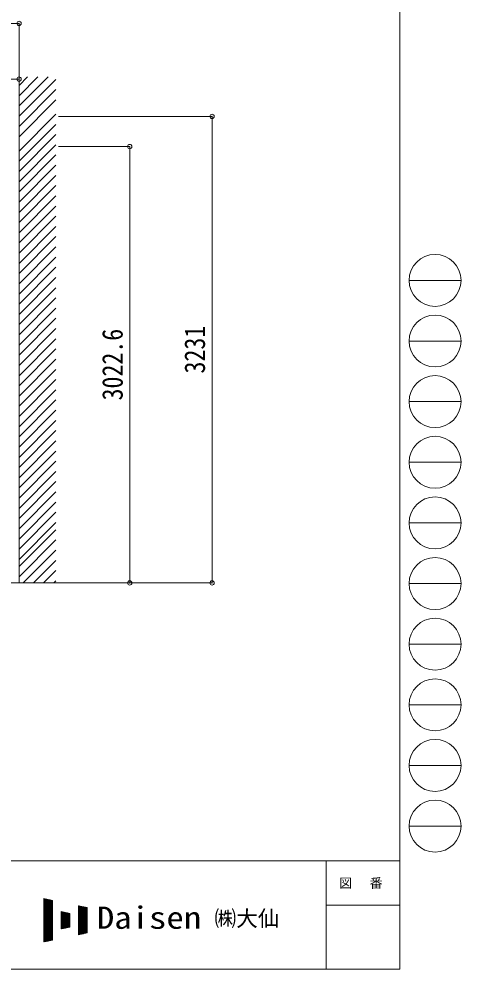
# Model space of a CAD drawing. Units: millimetres at full size. Extents: x -8385 to 8479, y -5853 to 5787.
# Drawn here: x 5415 to 8479, y -5853 to 728 of the extents above; entities that cross this region are included whole.
import ezdxf
from ezdxf.enums import TextEntityAlignment as Align

# ---------------------------------------------------------------- set-up
doc = ezdxf.new("R2010")
doc.units = ezdxf.units.MM
doc.header["$LTSCALE"] = 30
doc.header["$PDMODE"] = 32
doc.header["$PDSIZE"] = 30
for name, color, linetype, lineweight in [('0-0_0', 7, 'Continuous', 9), ('0-A_寸法', 6, 'Continuous', 9), ('0-E_DET2', 7, 'Continuous', 9), ('F-0_240', 7, 'Continuous', 9)]:
    doc.layers.add(name, color=color, linetype=linetype, lineweight=lineweight)
doc.styles.add('ＭＳ ゴシック', font='')
doc.styles.get('ＭＳ ゴシック').set_extended_font_data('MS Gothic')

msp = doc.modelspace()

# ---------------------------------------------------------------- linework, layer by layer
at = {"layer": '0-0_0'}
msp.add_line((2070.29, -3178.1), (5729.37, -3178.1), dxfattribs=at)
at = {"layer": '0-A_寸法'}
for p, q in [((5415.11, 697.08), (1936.09, 697.08)), ((5415.11, 697.08), (5415.11, 100.99)), ((5415.11, 311.18), (2003.09, 311.18)), ((5415.11, 311.18), (5415.11, 109.9)), ((6753.14, 52.9), (5688.77, 52.9)), ((6753.14, -3178.1), (6753.14, 52.9)), ((6182.64, -155.45), (5688.77, -155.45)), ((6182.64, -3178.1), (6182.64, -155.45)), ((6182.64, -3178.1), (5688.77, -3178.1)), ((6753.14, -3178.1), (6182.64, -3178.1))]:
    msp.add_line(p, q, dxfattribs=at)
for p in [(5415.11, 697.08), (5415.11, 311.18), (6753.14, 52.9), (6182.64, -155.45), (6182.64, -3178.1), (6753.14, -3178.1)]:
    msp.add_point(p, dxfattribs=at)
at = {"layer": '0-E_DET2'}
for p, q in [((5415.11, 385.78), (5415.11, -3178.1)), ((5415.11, 125.58), (5615.99, 326.47)), ((5415.11, 196.29), (5545.28, 326.47)), ((5415.11, 267.01), (5474.57, 326.47)), ((5415.11, 53.77), (5671.09, 309.75)), ((5415.11, -16.94), (5671.09, 239.04)), ((5415.11, -87.65), (5671.09, 168.33)), ((5415.11, -187.33), (5671.09, 68.66)), ((5415.11, -258.04), (5671.09, -2.05)), ((5415.11, -328.75), (5671.09, -72.77)), ((5415.11, -399.46), (5671.09, -143.48)), ((5415.11, -470.17), (5671.09, -214.19)), ((5415.11, -540.88), (5671.09, -284.9)), ((5415.11, -611.59), (5671.09, -355.61)), ((5415.11, -682.3), (5671.09, -426.32)), ((5415.11, -753.01), (5671.09, -497.03)), ((5415.11, -823.72), (5671.09, -567.74)), ((5415.11, -894.43), (5671.09, -638.45)), ((5415.11, -965.14), (5671.09, -709.16)), ((5415.11, -1035.85), (5671.09, -779.87)), ((5415.11, -1106.56), (5671.09, -850.58)), ((5415.11, -1177.27), (5671.09, -921.29)), ((5415.11, -1247.99), (5671.09, -992)), ((5415.11, -1318.7), (5671.09, -1062.72)), ((5415.11, -1389.41), (5671.09, -1133.43)), ((5415.11, -1460.12), (5671.09, -1204.14)), ((5415.11, -1530.83), (5671.09, -1274.85)), ((5415.11, -1601.54), (5671.09, -1345.56)), ((5415.11, -1672.25), (5671.09, -1416.27)), ((5415.11, -1742.96), (5671.09, -1486.98)), ((5415.11, -1813.67), (5671.09, -1557.69)), ((5415.11, -1884.38), (5671.09, -1628.4)), ((5415.11, -1955.09), (5671.09, -1699.11)), ((5415.11, -2025.8), (5671.09, -1769.82)), ((5415.11, -2096.51), (5671.09, -1840.53)), ((5415.11, -2167.22), (5671.09, -1911.24)), ((5415.11, -2237.94), (5671.09, -1981.95)), ((5415.11, -2308.65), (5671.09, -2052.66)), ((5415.11, -2379.36), (5671.09, -2123.38)), ((5415.11, -2450.07), (5671.09, -2194.09)), ((5415.11, -2520.78), (5671.09, -2264.8)), ((5415.11, -2591.49), (5671.09, -2335.51)), ((5415.11, -2662.2), (5671.09, -2406.22)), ((5415.11, -2732.91), (5671.09, -2476.93)), ((5415.11, -2803.62), (5671.09, -2547.64)), ((5415.11, -2874.33), (5671.09, -2618.35)), ((5415.11, -2945.04), (5671.09, -2689.06)), ((5415.11, -3015.75), (5671.09, -2759.77)), ((5415.11, -3065.75), (5671.09, -2809.77)), ((5415.11, -3136.46), (5671.09, -2880.48)), ((5444.18, -3178.1), (5671.09, -2951.19)), ((5514.89, -3178.1), (5671.09, -3021.9)), ((5585.6, -3178.1), (5671.09, -3092.61)), ((5656.31, -3178.1), (5671.09, -3163.32))]:
    msp.add_line(p, q, dxfattribs=at)
at = {"layer": 'F-0_240', "color": 5}
for p, q in [((8054.55, 5787.34), (8054.55, -5852.66)), ((-8385.45, -5102.66), (8054.55, -5102.66)), ((7544.54, -5102.66), (7544.54, -5852.66)), ((7544.54, -5410.16), (8054.55, -5410.16)), ((-8385.45, -5852.66), (8054.55, -5852.66))]:
    msp.add_line(p, q, dxfattribs=at)
at = {"layer": 'F-0_240', "color": 4}
for p, q in [((8118.66, -1082.66), (8478.66, -1082.66)), ((8118.66, -1502.66), (8478.66, -1502.66)), ((8118.66, -1922.66), (8478.66, -1922.66)), ((8118.66, -2342.66), (8478.66, -2342.66)), ((8118.66, -2762.66), (8478.66, -2762.66)), ((8118.66, -3182.66), (8478.66, -3182.66)), ((8118.66, -3602.66), (8478.66, -3602.66)), ((8118.66, -4022.66), (8478.66, -4022.66)), ((8118.66, -4442.66), (8478.66, -4442.66)), ((8118.66, -4862.66), (8478.66, -4862.66))]:
    msp.add_line(p, q, dxfattribs=at)
at = {"layer": 'F-0_240'}
for p, q in [((5587.75, -5365.26), (5647.75, -5377.76)), ((5587.75, -5365.26), (5587.75, -5665.26)), ((5587.75, -5368.08), (5601.3, -5368.08)), ((5587.75, -5371.08), (5615.7, -5371.08)), ((5587.75, -5374.08), (5630.1, -5374.08)), ((5587.75, -5377.08), (5644.5, -5377.08)), ((5587.75, -5380.08), (5647.75, -5380.08)), ((5587.75, -5383.08), (5647.75, -5383.08)), ((5587.75, -5386.08), (5647.75, -5386.08)), ((5587.75, -5389.08), (5647.75, -5389.08)), ((5587.75, -5392.08), (5647.75, -5392.08)), ((5587.75, -5395.08), (5647.75, -5395.08)), ((5589.53, -5664.89), (5589.53, -5365.63)), ((5592.53, -5664.26), (5592.53, -5366.25)), ((5595.53, -5663.64), (5595.53, -5366.88)), ((5598.53, -5663.01), (5598.53, -5367.5)), ((5601.53, -5662.39), (5601.53, -5368.13)), ((5604.53, -5661.76), (5604.53, -5368.75)), ((5607.53, -5661.14), (5607.53, -5369.38)), ((5610.53, -5660.51), (5610.53, -5370)), ((5613.53, -5659.89), (5613.53, -5370.63)), ((5616.53, -5659.26), (5616.53, -5371.25)), ((5619.53, -5658.64), (5619.53, -5371.88)), ((5622.53, -5658.01), (5622.53, -5372.5)), ((5625.53, -5657.39), (5625.53, -5373.13)), ((5628.53, -5656.76), (5628.53, -5373.75)), ((5631.53, -5656.14), (5631.53, -5374.38)), ((5634.53, -5655.51), (5634.53, -5375)), ((5637.53, -5654.89), (5637.53, -5375.63)), ((5640.53, -5654.26), (5640.53, -5376.25)), ((5643.53, -5653.64), (5643.53, -5376.88)), ((5646.53, -5653.01), (5646.53, -5377.5)), ((5647.75, -5377.76), (5647.75, -5652.76)), ((5587.75, -5398.08), (5647.75, -5398.08)), ((5587.75, -5401.08), (5647.75, -5401.08)), ((5587.75, -5404.08), (5647.75, -5404.08)), ((5587.75, -5407.08), (5647.75, -5407.08)), ((5587.75, -5410.08), (5647.75, -5410.08)), ((5587.75, -5413.08), (5647.75, -5413.08)), ((5587.75, -5416.08), (5647.75, -5416.08)), ((5587.75, -5419.08), (5647.75, -5419.08)), ((5587.75, -5422.08), (5647.75, -5422.08)), ((5587.75, -5425.08), (5647.75, -5425.08)), ((5587.75, -5428.08), (5647.75, -5428.08)), ((5587.75, -5431.08), (5647.75, -5431.08)), ((5587.75, -5434.08), (5647.75, -5434.08)), ((5587.75, -5437.08), (5647.75, -5437.08)), ((5587.75, -5440.08), (5647.75, -5440.08)), ((5587.75, -5443.08), (5647.75, -5443.08)), ((5587.75, -5446.08), (5647.75, -5446.08)), ((5587.75, -5449.08), (5647.75, -5449.08)), ((5587.75, -5452.08), (5647.75, -5452.08)), ((5587.75, -5455.08), (5647.75, -5455.08)), ((5587.75, -5458.08), (5647.75, -5458.08)), ((5587.75, -5461.08), (5647.75, -5461.08)), ((5707.75, -5455.26), (5767.75, -5467.76)), ((5707.75, -5455.26), (5707.75, -5575.26)), ((5707.75, -5458.08), (5721.3, -5458.08)), ((5707.75, -5461.08), (5735.7, -5461.08)), ((5709.53, -5574.89), (5709.53, -5455.63)), ((5712.53, -5574.26), (5712.53, -5456.25)), ((5715.53, -5573.64), (5715.53, -5456.88)), ((5718.53, -5573.01), (5718.53, -5457.5)), ((5721.53, -5572.39), (5721.53, -5458.13)), ((5724.53, -5571.76), (5724.53, -5458.75)), ((5727.53, -5571.14), (5727.53, -5459.38)), ((5730.53, -5570.51), (5730.53, -5460)), ((5733.53, -5569.89), (5733.53, -5460.63)), ((5736.53, -5569.26), (5736.53, -5461.25)), ((5827.75, -5415.26), (5887.75, -5427.76)), ((5827.75, -5415.26), (5827.75, -5615.26)), ((5827.75, -5416.08), (5831.7, -5416.08)), ((5827.75, -5419.08), (5846.1, -5419.08)), ((5827.75, -5422.08), (5860.5, -5422.08)), ((5827.75, -5425.08), (5874.9, -5425.08)), ((5827.75, -5428.08), (5887.75, -5428.08)), ((5827.75, -5431.08), (5887.75, -5431.08)), ((5827.75, -5434.08), (5887.75, -5434.08)), ((5827.75, -5437.08), (5887.75, -5437.08)), ((5827.75, -5440.08), (5887.75, -5440.08)), ((5827.75, -5443.08), (5887.75, -5443.08)), ((5827.75, -5446.08), (5887.75, -5446.08)), ((5827.75, -5449.08), (5887.75, -5449.08)), ((5827.75, -5452.08), (5887.75, -5452.08)), ((5827.75, -5455.08), (5887.75, -5455.08)), ((5827.75, -5458.08), (5887.75, -5458.08)), ((5827.75, -5461.08), (5887.75, -5461.08)), ((5829.53, -5614.89), (5829.53, -5415.63)), ((5832.53, -5614.26), (5832.53, -5416.25)), ((5835.53, -5613.64), (5835.53, -5416.88)), ((5838.53, -5613.01), (5838.53, -5417.5)), ((5841.53, -5612.39), (5841.53, -5418.13)), ((5844.53, -5611.76), (5844.53, -5418.75)), ((5847.53, -5611.14), (5847.53, -5419.38)), ((5850.53, -5610.51), (5850.53, -5420)), ((5853.53, -5609.89), (5853.53, -5420.63)), ((5856.53, -5609.26), (5856.53, -5421.25)), ((5859.53, -5608.64), (5859.53, -5421.88)), ((5862.53, -5608.01), (5862.53, -5422.5)), ((5865.53, -5607.39), (5865.53, -5423.13)), ((5868.53, -5606.76), (5868.53, -5423.75)), ((5871.53, -5606.14), (5871.53, -5424.38)), ((5874.53, -5605.51), (5874.53, -5425)), ((5877.53, -5604.89), (5877.53, -5425.63)), ((5880.53, -5604.26), (5880.53, -5426.25)), ((5883.53, -5603.64), (5883.53, -5426.88)), ((5886.53, -5603.01), (5886.53, -5427.5)), ((5887.75, -5427.76), (5887.75, -5602.76)), ((5587.75, -5464.08), (5647.75, -5464.08)), ((5587.75, -5467.08), (5647.75, -5467.08)), ((5587.75, -5470.08), (5647.75, -5470.08)), ((5587.75, -5473.08), (5647.75, -5473.08)), ((5587.75, -5476.08), (5647.75, -5476.08)), ((5587.75, -5479.08), (5647.75, -5479.08)), ((5587.75, -5482.08), (5647.75, -5482.08)), ((5587.75, -5485.08), (5647.75, -5485.08)), ((5587.75, -5488.08), (5647.75, -5488.08)), ((5587.75, -5491.08), (5647.75, -5491.08)), ((5587.75, -5494.08), (5647.75, -5494.08)), ((5587.75, -5497.08), (5647.75, -5497.08)), ((5587.75, -5500.08), (5647.75, -5500.08)), ((5587.75, -5503.08), (5647.75, -5503.08)), ((5587.75, -5506.08), (5647.75, -5506.08)), ((5587.75, -5509.08), (5647.75, -5509.08)), ((5587.75, -5512.08), (5647.75, -5512.08)), ((5587.75, -5515.08), (5647.75, -5515.08)), ((5587.75, -5518.08), (5647.75, -5518.08)), ((5587.75, -5521.08), (5647.75, -5521.08)), ((5587.75, -5524.08), (5647.75, -5524.08)), ((5587.75, -5527.08), (5647.75, -5527.08)), ((5707.75, -5464.08), (5750.1, -5464.08)), ((5707.75, -5467.08), (5764.5, -5467.08)), ((5707.75, -5470.08), (5767.75, -5470.08)), ((5707.75, -5473.08), (5767.75, -5473.08)), ((5707.75, -5476.08), (5767.75, -5476.08)), ((5707.75, -5479.08), (5767.75, -5479.08)), ((5707.75, -5482.08), (5767.75, -5482.08)), ((5707.75, -5485.08), (5767.75, -5485.08)), ((5707.75, -5488.08), (5767.75, -5488.08)), ((5707.75, -5491.08), (5767.75, -5491.08)), ((5707.75, -5494.08), (5767.75, -5494.08)), ((5707.75, -5497.08), (5767.75, -5497.08)), ((5707.75, -5500.08), (5767.75, -5500.08)), ((5707.75, -5503.08), (5767.75, -5503.08)), ((5707.75, -5506.08), (5767.75, -5506.08)), ((5707.75, -5509.08), (5767.75, -5509.08)), ((5707.75, -5512.08), (5767.75, -5512.08)), ((5707.75, -5515.08), (5767.75, -5515.08)), ((5707.75, -5518.08), (5767.75, -5518.08)), ((5707.75, -5521.08), (5767.75, -5521.08)), ((5707.75, -5524.08), (5767.75, -5524.08)), ((5707.75, -5527.08), (5767.75, -5527.08)), ((5739.53, -5568.64), (5739.53, -5461.88)), ((5742.53, -5568.01), (5742.53, -5462.5)), ((5745.53, -5567.39), (5745.53, -5463.13)), ((5748.53, -5566.76), (5748.53, -5463.75)), ((5751.53, -5566.14), (5751.53, -5464.38)), ((5754.53, -5565.51), (5754.53, -5465)), ((5757.53, -5564.89), (5757.53, -5465.63)), ((5760.53, -5564.26), (5760.53, -5466.25)), ((5763.53, -5563.64), (5763.53, -5466.88)), ((5766.53, -5563.01), (5766.53, -5467.5)), ((5767.75, -5467.76), (5767.75, -5562.76)), ((5827.75, -5464.08), (5887.75, -5464.08)), ((5827.75, -5467.08), (5887.75, -5467.08)), ((5827.75, -5470.08), (5887.75, -5470.08)), ((5827.75, -5473.08), (5887.75, -5473.08)), ((5827.75, -5476.08), (5887.75, -5476.08)), ((5827.75, -5479.08), (5887.75, -5479.08)), ((5827.75, -5482.08), (5887.75, -5482.08)), ((5827.75, -5485.08), (5887.75, -5485.08)), ((5827.75, -5488.08), (5887.75, -5488.08)), ((5827.75, -5491.08), (5887.75, -5491.08)), ((5827.75, -5494.08), (5887.75, -5494.08)), ((5827.75, -5497.08), (5887.75, -5497.08)), ((5827.75, -5500.08), (5887.75, -5500.08)), ((5827.75, -5503.08), (5887.75, -5503.08)), ((5827.75, -5506.08), (5887.75, -5506.08)), ((5827.75, -5509.08), (5887.75, -5509.08)), ((5827.75, -5512.08), (5887.75, -5512.08)), ((5827.75, -5515.08), (5887.75, -5515.08)), ((5827.75, -5518.08), (5887.75, -5518.08)), ((5827.75, -5521.08), (5887.75, -5521.08)), ((5827.75, -5524.08), (5887.75, -5524.08)), ((5827.75, -5527.08), (5887.75, -5527.08)), ((5587.75, -5530.08), (5647.75, -5530.08)), ((5587.75, -5533.08), (5647.75, -5533.08)), ((5587.75, -5536.08), (5647.75, -5536.08)), ((5587.75, -5539.08), (5647.75, -5539.08)), ((5587.75, -5542.08), (5647.75, -5542.08)), ((5587.75, -5545.08), (5647.75, -5545.08)), ((5587.75, -5548.08), (5647.75, -5548.08)), ((5587.75, -5551.08), (5647.75, -5551.08)), ((5587.75, -5554.08), (5647.75, -5554.08)), ((5587.75, -5557.08), (5647.75, -5557.08)), ((5587.75, -5560.08), (5647.75, -5560.08)), ((5587.75, -5563.08), (5647.75, -5563.08)), ((5587.75, -5566.08), (5647.75, -5566.08)), ((5587.75, -5569.08), (5647.75, -5569.08)), ((5587.75, -5572.08), (5647.75, -5572.08)), ((5587.75, -5575.08), (5647.75, -5575.08)), ((5587.75, -5578.08), (5647.75, -5578.08)), ((5587.75, -5581.08), (5647.75, -5581.08)), ((5587.75, -5584.08), (5647.75, -5584.08)), ((5587.75, -5587.08), (5647.75, -5587.08)), ((5587.75, -5590.08), (5647.75, -5590.08)), ((5587.75, -5593.08), (5647.75, -5593.08)), ((5707.75, -5530.08), (5767.75, -5530.08)), ((5707.75, -5533.08), (5767.75, -5533.08)), ((5707.75, -5536.08), (5767.75, -5536.08)), ((5707.75, -5539.08), (5767.75, -5539.08)), ((5707.75, -5542.08), (5767.75, -5542.08)), ((5707.75, -5545.08), (5767.75, -5545.08)), ((5707.75, -5548.08), (5767.75, -5548.08)), ((5707.75, -5551.08), (5767.75, -5551.08)), ((5707.75, -5554.08), (5767.75, -5554.08)), ((5707.75, -5557.08), (5767.75, -5557.08)), ((5707.75, -5560.08), (5767.75, -5560.08)), ((5707.75, -5575.26), (5767.75, -5562.76)), ((5707.75, -5563.08), (5766.2, -5563.08)), ((5707.75, -5566.08), (5751.8, -5566.08)), ((5707.75, -5569.08), (5737.4, -5569.08)), ((5707.75, -5572.08), (5723, -5572.08)), ((5707.75, -5575.08), (5708.6, -5575.08)), ((5827.75, -5530.08), (5887.75, -5530.08)), ((5827.75, -5533.08), (5887.75, -5533.08)), ((5827.75, -5536.08), (5887.75, -5536.08)), ((5827.75, -5539.08), (5887.75, -5539.08)), ((5827.75, -5542.08), (5887.75, -5542.08)), ((5827.75, -5545.08), (5887.75, -5545.08)), ((5827.75, -5548.08), (5887.75, -5548.08)), ((5827.75, -5551.08), (5887.75, -5551.08)), ((5827.75, -5554.08), (5887.75, -5554.08)), ((5827.75, -5557.08), (5887.75, -5557.08)), ((5827.75, -5560.08), (5887.75, -5560.08)), ((5827.75, -5563.08), (5887.75, -5563.08)), ((5827.75, -5566.08), (5887.75, -5566.08)), ((5827.75, -5569.08), (5887.75, -5569.08)), ((5827.75, -5572.08), (5887.75, -5572.08)), ((5827.75, -5575.08), (5887.75, -5575.08)), ((5827.75, -5578.08), (5887.75, -5578.08)), ((5827.75, -5581.08), (5887.75, -5581.08)), ((5827.75, -5584.08), (5887.75, -5584.08)), ((5827.75, -5587.08), (5887.75, -5587.08)), ((5827.75, -5590.08), (5887.75, -5590.08)), ((5827.75, -5593.08), (5887.75, -5593.08)), ((5587.75, -5596.08), (5647.75, -5596.08)), ((5587.75, -5599.08), (5647.75, -5599.08)), ((5587.75, -5602.08), (5647.75, -5602.08)), ((5587.75, -5605.08), (5647.75, -5605.08)), ((5587.75, -5608.08), (5647.75, -5608.08)), ((5587.75, -5611.08), (5647.75, -5611.08)), ((5587.75, -5614.08), (5647.75, -5614.08)), ((5587.75, -5617.08), (5647.75, -5617.08)), ((5587.75, -5620.08), (5647.75, -5620.08)), ((5587.75, -5623.08), (5647.75, -5623.08)), ((5587.75, -5626.08), (5647.75, -5626.08)), ((5587.75, -5629.08), (5647.75, -5629.08)), ((5587.75, -5632.08), (5647.75, -5632.08)), ((5587.75, -5635.08), (5647.75, -5635.08)), ((5587.75, -5638.08), (5647.75, -5638.08)), ((5587.75, -5641.08), (5647.75, -5641.08)), ((5587.75, -5644.08), (5647.75, -5644.08)), ((5587.75, -5647.08), (5647.75, -5647.08)), ((5587.75, -5650.08), (5647.75, -5650.08)), ((5647.75, -5652.76), (5587.75, -5665.26)), ((5587.75, -5653.08), (5646.2, -5653.08)), ((5587.75, -5656.08), (5631.8, -5656.08)), ((5587.75, -5659.08), (5617.4, -5659.08)), ((5827.75, -5596.08), (5887.75, -5596.08)), ((5827.75, -5599.08), (5887.75, -5599.08)), ((5827.75, -5602.08), (5887.75, -5602.08)), ((5887.75, -5602.76), (5827.75, -5615.26)), ((5827.75, -5605.08), (5876.6, -5605.08)), ((5827.75, -5608.08), (5862.2, -5608.08)), ((5827.75, -5611.08), (5847.8, -5611.08)), ((5827.75, -5614.08), (5833.4, -5614.08)), ((5587.75, -5662.08), (5603, -5662.08)), ((5587.75, -5665.08), (5588.6, -5665.08))]:
    msp.add_line(p, q, dxfattribs=at)
at = {"layer": 'F-0_240', "color": 4}
for centre in [(8298.66, -1082.66), (8298.66, -1502.66), (8298.66, -1922.66), (8298.66, -2342.66), (8298.66, -2762.66), (8298.66, -3182.66), (8298.66, -3602.66), (8298.66, -4022.66), (8298.66, -4442.66), (8298.66, -4862.66)]:
    msp.add_circle(centre, 180, dxfattribs=at)

# ---------------------------------------------------------------- texts
at = {"layer": '0-A_寸法', "color": 7, "style": 'ＭＳ ゴシック', "width": 0.85}
for s, p in [('3022.6', (6176.64, -1914.28)), ('3231', (6747.14, -1727.6))]:
    msp.add_text(s, height=143, rotation=90, dxfattribs=at).set_placement(p, align=Align.BOTTOM_LEFT)
at = {"layer": 'F-0_240', "style": 'ＭＳ ゴシック', "width": 1.15}
msp.add_text('Daisen', height=154, dxfattribs=at).set_placement((5954.61, -5620.26), align=Align.BOTTOM_LEFT)
at = {"layer": 'F-0_240', "style": 'ＭＳ ゴシック'}
msp.add_text('㈱大仙\u3000', height=110, dxfattribs=at).set_placement((6770.01, -5590.26), align=Align.BOTTOM_LEFT)
at = {"layer": 'F-0_240', "insert": (7634.54, -5297.66), "char_height": 65.98, "attachment_point": 7, "style": 'ＭＳ ゴシック'}
msp.add_mtext('\\T1.17;図\u3000番', dxfattribs=at)

doc.saveas('drawing.dxf')
